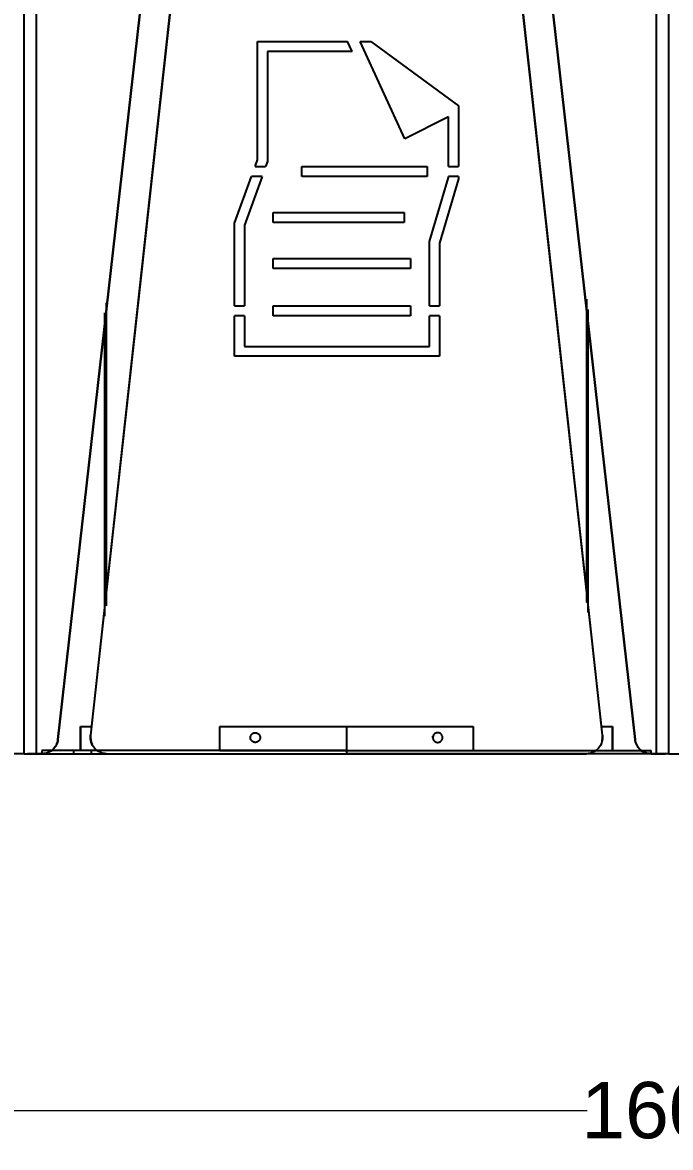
# Model space of a CAD drawing. Header units: millimetres. Extents: x 10366 to 23682, y 24552 to 29690.
# Drawn here: x 17295 to 17697, y 27229 to 27927 of the extents above; entities that cross this region are included whole.
import ezdxf

# ---------------------------------------------------------------- set-up
doc = ezdxf.new("R2010")
doc.units = ezdxf.units.MM
doc.header["$LTSCALE"] = 3
doc.layers.add('DomyÅ›lny', color=7, linetype='Continuous')
doc.styles.get("Standard").update_dxf_attribs({"font": 'arial.ttf'})
doc.dimstyles.new('MATEUSZ', dxfattribs={"dimtxt": 35, "dimasz": 16, "dimexe": 0.18, "dimexo": 0.0625, "dimgap": 0.09, "dimtad": 0, "dimdec": 0, "dimdsep": 46, "dimtxsty": 'Standard', "dimblk": 'DOT', "dimcen": 0.09, "dimse1": 1, "dimse2": 1, "dimadec": 0, "dimazin": 0, "dimtfac": 1, "dimtdec": 0, "dimtofl": 0, "dimtmove": 0, "dimatfit": 3, "dimfxl": 1, "dimtolj": 1, "dimtzin": 0, "dimlwd": 9, "dimlwe": 9, "dimarcsym": 0})

# ---------------------------------------------------------------- blocks, each defined once
blk = doc.blocks.new('_Dot')
at = {"color": 0, "linetype": 'ByBlock', "lineweight": -2}
blk.add_line((-0.5, 0), (-1, 0), dxfattribs=at)
at = {"color": 0, "linetype": 'ByBlock', "const_width": 0.5}
blk.add_lwpolyline([(-0.25, 0, 1), (0.25, 0, 1)], format="xyb", close=True, dxfattribs=at)
blk = doc.blocks.new('*D36')
at = {"color": 0, "lineweight": 9, "transparency": 16777216}
for p, q in [((16912.1, 27251.9), (17645.45, 27251.9)), ((18480.1, 27251.9), (17746.74, 27251.9))]:
    blk.add_line(p, q, dxfattribs=at)
at = {"layer": 'Defpoints', "color": 0, "transparency": 16777216}
for p in [(16896.1, 27473.44), (18496.1, 27473.44), (18496.1, 27251.9)]:
    blk.add_point(p, dxfattribs=at)
at = {"color": 0, "lineweight": 9, "transparency": 16777216, "xscale": 16, "yscale": 16, "zscale": 16, "rotation": 180}
blk.add_blockref('_Dot', (16896.1, 27251.9), dxfattribs=at)
at = {"color": 0, "lineweight": 9, "transparency": 16777216, "xscale": 16, "yscale": 16, "zscale": 16}
blk.add_blockref('_Dot', (18496.1, 27251.9), dxfattribs=at)
at = {"color": 0, "transparency": 16777216, "insert": (17696.1, 27251.9), "char_height": 35, "attachment_point": 5}
blk.add_mtext('\\A1;1600', dxfattribs=at)

msp = doc.modelspace()

# ---------------------------------------------------------------- linework, layer by layer
at = {"layer": 'DomyÅ›lny'}
for p, q in [((17296.1, 27473.44), (17296.1, 28183.55)), ((17296.1, 27473.44), (17296.1, 28183.55)), ((17303.86, 27473.44), (17303.86, 28182.23)), ((17688.34, 27473.44), (17688.34, 28182.23)), ((17696.1, 27473.44), (17696.1, 28183.55)), ((17696.1, 27473.44), (17696.1, 28183.55)), ((17409.57, 28144.29), (17337.34, 27485.02)), ((17409.57, 28144.16), (17337.34, 27484.89)), ((17654.86, 27485.02), (17582.63, 28144.29)), ((17654.86, 27484.89), (17582.63, 28144.16)), ((17317.1, 27482.31), (17389.81, 28126.85)), ((17389.77, 28126.51), (17317.1, 27482.31)), ((17675.1, 27482.31), (17602.38, 28126.85)), ((17602.42, 28126.51), (17675.1, 27482.31)), ((17440.92, 27842.23), (17440.92, 27915.64)), ((17440.92, 27915.64), (17496.66, 27915.64)), ((17440.92, 27842.23), (17440.92, 27915.64)), ((17440.92, 27915.64), (17496.66, 27915.64)), ((17499.58, 27909.52), (17496.66, 27915.64)), ((17499.58, 27909.52), (17496.66, 27915.64)), ((17532.39, 27855.32), (17504.55, 27915.64)), ((17504.55, 27915.64), (17511.1, 27915.64)), ((17504.55, 27915.64), (17511.1, 27915.64)), ((17532.39, 27855.32), (17504.55, 27915.64)), ((17511.1, 27915.64), (17565.5, 27875.75)), ((17511.1, 27915.64), (17565.5, 27875.75)), ((17499.58, 27909.52), (17447.04, 27909.52)), ((17447.04, 27909.52), (17447.04, 27841.15)), ((17499.58, 27909.52), (17447.04, 27909.52)), ((17447.04, 27909.52), (17447.04, 27841.15)), ((17565.5, 27875.75), (17565.5, 27838.03)), ((17565.5, 27875.75), (17565.5, 27838.03)), ((17559.37, 27868.82), (17532.39, 27855.32)), ((17559.37, 27868.82), (17532.39, 27855.32)), ((17559.37, 27838.03), (17559.37, 27868.82)), ((17559.37, 27838.03), (17559.37, 27868.82)), ((17439.39, 27838.03), (17440.92, 27842.23)), ((17439.39, 27838.03), (17440.92, 27842.23)), ((17439.39, 27838.03), (17445.91, 27838.03)), ((17439.39, 27838.03), (17445.91, 27838.03)), ((17447.04, 27841.15), (17445.91, 27838.03)), ((17447.04, 27841.15), (17445.91, 27838.03)), ((17468.31, 27838.03), (17546.1, 27838.03)), ((17468.31, 27838.03), (17546.1, 27838.03)), ((17468.31, 27831.91), (17468.31, 27838.03)), ((17468.31, 27831.91), (17468.31, 27838.03)), ((17546.1, 27838.03), (17546.1, 27831.91)), ((17546.1, 27838.03), (17546.1, 27831.91)), ((17559.37, 27838.03), (17565.5, 27838.03)), ((17559.37, 27838.03), (17565.5, 27838.03)), ((17426.62, 27802.83), (17437.17, 27831.91)), ((17426.62, 27802.83), (17437.17, 27831.91)), ((17443.69, 27831.91), (17432.75, 27801.75)), ((17443.69, 27831.91), (17432.75, 27801.75)), ((17443.69, 27831.91), (17437.17, 27831.91)), ((17443.69, 27831.91), (17437.17, 27831.91)), ((17546.1, 27831.91), (17468.31, 27831.91)), ((17546.1, 27831.91), (17468.31, 27831.91)), ((17547.67, 27791.44), (17559.37, 27831.32)), ((17547.67, 27791.44), (17559.37, 27831.32)), ((17559.37, 27831.32), (17559.37, 27831.91)), ((17565.5, 27831.91), (17559.37, 27831.91)), ((17559.37, 27831.32), (17559.37, 27831.91)), ((17565.5, 27831.91), (17559.37, 27831.91)), ((17565.5, 27831.91), (17565.5, 27830.44)), ((17565.5, 27831.91), (17565.5, 27830.44)), ((17565.5, 27830.44), (17553.79, 27790.56)), ((17565.5, 27830.44), (17553.79, 27790.56)), ((17450.51, 27809.44), (17531.8, 27809.44)), ((17450.51, 27803.31), (17450.51, 27809.44)), ((17450.51, 27803.31), (17450.51, 27809.44)), ((17450.51, 27809.44), (17531.8, 27809.44)), ((17531.8, 27803.31), (17450.51, 27803.31)), ((17531.8, 27803.31), (17450.51, 27803.31)), ((17531.8, 27809.44), (17531.8, 27803.31)), ((17531.8, 27809.44), (17531.8, 27803.31)), ((17426.62, 27751.49), (17426.62, 27802.83)), ((17426.62, 27751.49), (17426.62, 27802.83)), ((17432.75, 27801.75), (17432.75, 27751.49)), ((17432.75, 27801.75), (17432.75, 27751.49)), ((17547.67, 27751.49), (17547.67, 27791.44)), ((17547.67, 27751.49), (17547.67, 27791.44)), ((17553.79, 27790.56), (17553.79, 27751.49)), ((17553.79, 27790.56), (17553.79, 27751.49)), ((17450.51, 27780.85), (17535.89, 27780.85)), ((17450.51, 27774.72), (17450.51, 27780.85)), ((17450.51, 27774.72), (17450.51, 27780.85)), ((17450.51, 27780.85), (17535.89, 27780.85)), ((17535.89, 27780.85), (17535.89, 27774.72)), ((17535.89, 27780.85), (17535.89, 27774.72)), ((17535.89, 27774.72), (17450.51, 27774.72)), ((17535.89, 27774.72), (17450.51, 27774.72)), ((17645.1, 27567.41), (17645.1, 27755.63)), ((17346.1, 27558.95), (17346.1, 27747.17)), ((17347.1, 27565.29), (17347.1, 27753.52)), ((17426.62, 27751.49), (17432.75, 27751.49)), ((17426.62, 27751.49), (17432.75, 27751.49)), ((17450.51, 27751.49), (17535.89, 27751.49)), ((17450.51, 27745.36), (17450.51, 27751.49)), ((17450.51, 27745.36), (17450.51, 27751.49)), ((17450.51, 27751.49), (17535.89, 27751.49)), ((17535.89, 27751.49), (17535.89, 27745.36)), ((17535.89, 27751.49), (17535.89, 27745.36)), ((17547.67, 27751.49), (17553.79, 27751.49)), ((17547.67, 27751.49), (17553.79, 27751.49)), ((17646.1, 27561.06), (17646.1, 27749.29)), ((17426.62, 27720.21), (17426.62, 27745.36)), ((17432.75, 27745.36), (17426.62, 27745.36)), ((17426.62, 27720.21), (17426.62, 27745.36)), ((17432.75, 27745.36), (17426.62, 27745.36)), ((17432.75, 27745.36), (17432.75, 27726.34)), ((17432.75, 27745.36), (17432.75, 27726.34)), ((17535.89, 27745.36), (17450.51, 27745.36)), ((17535.89, 27745.36), (17450.51, 27745.36)), ((17547.67, 27726.34), (17547.67, 27745.36)), ((17553.79, 27745.36), (17547.67, 27745.36)), ((17553.79, 27745.36), (17547.67, 27745.36)), ((17547.67, 27726.34), (17547.67, 27745.36)), ((17553.79, 27745.36), (17553.79, 27720.21)), ((17553.79, 27745.36), (17553.79, 27720.21)), ((17432.75, 27726.34), (17547.67, 27726.34)), ((17432.75, 27726.34), (17547.67, 27726.34)), ((17553.79, 27720.21), (17426.62, 27720.21)), ((17553.79, 27720.21), (17426.62, 27720.21)), ((17331.1, 27490.44), (17337.94, 27490.44)), ((17331.1, 27490.44), (17337.94, 27490.44)), ((17331.1, 27490.44), (17331.1, 27475.44)), ((17331.1, 27475.44), (17331.1, 27490.44)), ((17417.48, 27475.44), (17417.48, 27490.41)), ((17417.48, 27490.41), (17496.1, 27490.41)), ((17496.1, 27490.41), (17496.1, 27475.44)), ((17496.1, 27490.41), (17574.72, 27490.41)), ((17496.1, 27490.41), (17496.1, 27475.44)), ((17574.72, 27490.41), (17574.72, 27475.44)), ((17654.25, 27490.44), (17661.1, 27490.44)), ((17654.25, 27490.44), (17661.1, 27490.44)), ((17661.1, 27490.44), (17661.1, 27475.44)), ((17661.1, 27475.44), (17661.1, 27490.44)), ((17337.34, 27484.89), (17337.34, 27485.02)), ((17436.52, 27483.47), (17436.52, 27484.35)), ((17549.68, 27483.47), (17549.68, 27484.35)), ((17555.68, 27483.47), (17555.68, 27484.35)), ((17654.86, 27484.89), (17654.86, 27485.02)), ((17307.07, 27475.44), (17307.07, 27473.44)), ((17496.1, 27475.44), (17307.07, 27475.44)), ((17326.73, 27475.44), (17326.73, 27473.44)), ((17337.73, 27475.44), (17337.73, 27473.44)), ((17417.48, 27475.44), (17496.1, 27475.44)), ((17496.1, 27475.44), (17574.72, 27475.44)), ((17496.1, 27475.44), (17685.12, 27475.44)), ((17496.1, 27475.44), (17496.1, 27473.44)), ((17496.1, 27475.44), (17496.1, 27473.44)), ((17685.12, 27473.44), (17685.12, 27475.44)), ((17298.1, 27473.44), (17307.07, 27473.44)), ((17303.86, 27473.44), (17307.16, 27473.44)), ((17307.16, 27473.44), (17303.86, 27473.44)), ((17307.07, 27473.44), (17496.1, 27473.44)), ((17347.27, 27473.44), (17644.92, 27473.44)), ((17685.12, 27473.44), (17496.1, 27473.44)), ((17685.03, 27473.44), (17688.34, 27473.44)), ((17688.34, 27473.44), (17685.03, 27473.44)), ((17685.12, 27473.44), (17694.1, 27473.44))]:
    msp.add_line(p, q, dxfattribs=at)
for points in [[(17317.1, 27482.31, 0), (17316.95, 27481.39, 0), (17316.72, 27480.49, 0), (17316.4, 27479.61, 0), (17316.01, 27478.77, 0), (17315.54, 27477.98, 0), (17315.01, 27477.23, 0), (17314.4, 27476.54, 0), (17313.75, 27475.91, 0), (17313.04, 27475.34, 0), (17312.28, 27474.84, 0), (17311.49, 27474.42, 0), (17310.66, 27474.07, 0), (17309.81, 27473.79, 0), (17308.94, 27473.59, 0), (17308.07, 27473.48, 0), (17307.16, 27473.44, 0)], [(17307.16, 27473.44, 0), (17308.1, 27473.48, 0), (17309.03, 27473.61, 0), (17309.93, 27473.83, 0), (17310.81, 27474.13, 0), (17311.66, 27474.5, 0), (17312.46, 27474.95, 0), (17313.21, 27475.47, 0), (17313.91, 27476.06, 0), (17314.55, 27476.7, 0), (17315.13, 27477.39, 0), (17315.64, 27478.13, 0), (17316.08, 27478.92, 0), (17316.45, 27479.73, 0), (17316.74, 27480.57, 0), (17316.96, 27481.42, 0), (17317.1, 27482.31, 0)], [(17347.27, 27473.44, 0), (17346.24, 27473.49, 0), (17345.21, 27473.66, 0), (17344.18, 27473.94, 0), (17343.19, 27474.33, 0), (17342.24, 27474.84, 0), (17341.35, 27475.43, 0), (17340.54, 27476.12, 0), (17339.82, 27476.87, 0), (17339.17, 27477.7, 0), (17338.6, 27478.61, 0), (17338.12, 27479.58, 0), (17337.74, 27480.61, 0), (17337.47, 27481.67, 0), (17337.32, 27482.75, 0), (17337.27, 27483.83, 0), (17337.34, 27484.89, 0)], [(17337.34, 27485.02, 0), (17337.28, 27483.57, 0), (17337.42, 27482.09, 0), (17337.78, 27480.64, 0), (17338.33, 27479.25, 0)], [(17654.86, 27484.89, 0), (17654.92, 27483.83, 0), (17654.88, 27482.75, 0), (17654.72, 27481.67, 0), (17654.45, 27480.61, 0), (17654.08, 27479.58, 0), (17653.6, 27478.61, 0), (17653.03, 27477.7, 0), (17652.38, 27476.87, 0), (17651.66, 27476.12, 0), (17650.84, 27475.43, 0), (17649.96, 27474.84, 0), (17649.01, 27474.33, 0), (17648.01, 27473.94, 0), (17646.99, 27473.66, 0), (17645.95, 27473.49, 0), (17644.92, 27473.44, 0)], [(17654.65, 27481.47, 0), (17654.91, 27483.26, 0), (17654.86, 27485.02, 0)], [(17685.03, 27473.44, 0), (17684.1, 27473.48, 0), (17683.17, 27473.61, 0), (17682.26, 27473.83, 0), (17681.39, 27474.13, 0), (17680.54, 27474.5, 0), (17679.74, 27474.95, 0), (17678.99, 27475.47, 0), (17678.29, 27476.06, 0), (17677.64, 27476.7, 0), (17677.06, 27477.39, 0), (17676.56, 27478.13, 0), (17676.11, 27478.92, 0), (17675.75, 27479.73, 0), (17675.45, 27480.57, 0), (17675.24, 27481.42, 0), (17675.1, 27482.31, 0)], [(17675.1, 27482.31, 0), (17675.25, 27481.39, 0), (17675.48, 27480.49, 0), (17675.8, 27479.61, 0), (17676.19, 27478.77, 0), (17676.66, 27477.98, 0), (17677.19, 27477.23, 0), (17677.79, 27476.54, 0), (17678.45, 27475.91, 0), (17679.16, 27475.34, 0), (17679.92, 27474.84, 0), (17680.71, 27474.42, 0), (17681.54, 27474.07, 0), (17682.38, 27473.79, 0), (17683.26, 27473.59, 0), (17684.13, 27473.48, 0), (17685.03, 27473.44, 0)], [(17296.1, 27473.44, 0), (17296.1, 27473.44, 0), (17296.1, 27473.44, 0), (17296.1, 27473.44, 0), (17296.1, 27473.44, 0), (17296.1, 27473.44, 0), (17296.1, 27473.44, 0), (17296.1, 27473.44, 0), (17296.1, 27473.44, 0), (17296.1, 27473.44, 0), (17296.09, 27473.44, 0), (17296.08, 27473.44, 0), (17295.95, 27473.44, 0), (17295.3, 27473.44, 0), (17288.34, 27473.44, 0)], [(17296.1, 27473.44, 0), (17296.1, 27473.44, 0), (17296.1, 27473.44, 0), (17296.1, 27473.44, 0), (17296.1, 27473.44, 0), (17296.1, 27473.44, 0), (17296.1, 27473.44, 0), (17296.1, 27473.44, 0), (17296.1, 27473.44, 0), (17296.1, 27473.44, 0), (17296.1, 27473.44, 0), (17296.11, 27473.44, 0), (17296.24, 27473.44, 0), (17296.89, 27473.44, 0), (17303.86, 27473.44, 0)], [(17303.86, 27473.44, 0), (17298.1, 27473.44, 0)], [(17344.82, 27473.88, 0), (17346.05, 27473.65, 0), (17347.27, 27473.57, 0)], [(17644.92, 27473.57, 0), (17646.46, 27473.69, 0), (17647.98, 27474.06, 0)], [(17688.34, 27473.44, 0), (17694.1, 27473.44, 0)], [(17696.1, 27473.44, 0), (17696.1, 27473.44, 0), (17696.1, 27473.44, 0), (17696.1, 27473.44, 0), (17696.1, 27473.44, 0), (17696.1, 27473.44, 0), (17696.1, 27473.44, 0), (17696.1, 27473.44, 0), (17696.1, 27473.44, 0), (17696.1, 27473.44, 0), (17696.1, 27473.44, 0), (17696.08, 27473.44, 0), (17696.04, 27473.44, 0), (17695.84, 27473.44, 0), (17693.88, 27473.44, 0), (17688.34, 27473.44, 0)], [(17696.1, 27473.44, 0), (17696.1, 27473.44, 0), (17696.1, 27473.44, 0), (17696.1, 27473.44, 0), (17696.1, 27473.44, 0), (17696.1, 27473.44, 0), (17696.1, 27473.44, 0), (17696.1, 27473.44, 0), (17696.1, 27473.44, 0), (17696.1, 27473.44, 0), (17696.1, 27473.44, 0), (17696.11, 27473.44, 0), (17696.24, 27473.44, 0), (17696.89, 27473.44, 0), (17703.86, 27473.44, 0)]]:
    msp.add_polyline3d(points, dxfattribs=at)
for points in [[(17436.52, 27483.47, 0), (17436.53, 27483.74, 0), (17436.57, 27484.02, 0), (17436.63, 27484.3, 0), (17436.73, 27484.58, 0), (17436.85, 27484.85, 0), (17437.01, 27485.11, 0), (17437.19, 27485.36, 0), (17437.4, 27485.59, 0), (17437.63, 27485.8, 0), (17437.88, 27485.98, 0), (17438.14, 27486.13, 0), (17438.41, 27486.26, 0), (17438.69, 27486.35, 0), (17438.97, 27486.42, 0), (17439.25, 27486.46, 0), (17439.52, 27486.47, 0), (17439.79, 27486.46, 0), (17440.06, 27486.42, 0), (17440.34, 27486.35, 0), (17440.62, 27486.26, 0), (17440.9, 27486.13, 0), (17441.16, 27485.98, 0), (17441.41, 27485.8, 0), (17441.64, 27485.59, 0), (17441.85, 27485.36, 0), (17442.03, 27485.11, 0), (17442.18, 27484.85, 0), (17442.31, 27484.58, 0), (17442.4, 27484.3, 0), (17442.47, 27484.02, 0), (17442.51, 27483.74, 0), (17442.52, 27483.47, 0), (17442.51, 27483.21, 0), (17442.47, 27482.93, 0), (17442.4, 27482.65, 0), (17442.31, 27482.37, 0), (17442.18, 27482.1, 0), (17442.03, 27481.84, 0), (17441.85, 27481.59, 0), (17441.64, 27481.36, 0), (17441.41, 27481.15, 0), (17441.16, 27480.97, 0), (17440.9, 27480.81, 0), (17440.62, 27480.69, 0), (17440.34, 27480.6, 0), (17440.06, 27480.53, 0), (17439.79, 27480.49, 0), (17439.52, 27480.48, 0), (17439.25, 27480.49, 0), (17438.97, 27480.53, 0), (17438.69, 27480.6, 0), (17438.41, 27480.69, 0), (17438.14, 27480.81, 0), (17437.88, 27480.97, 0), (17437.63, 27481.15, 0), (17437.4, 27481.36, 0), (17437.19, 27481.59, 0), (17437.01, 27481.84, 0), (17436.85, 27482.1, 0), (17436.73, 27482.37, 0), (17436.63, 27482.65, 0), (17436.57, 27482.93, 0), (17436.53, 27483.21, 0)], [(17555.68, 27483.47, 0), (17555.67, 27483.74, 0), (17555.63, 27484.02, 0), (17555.56, 27484.3, 0), (17555.47, 27484.58, 0), (17555.34, 27484.85, 0), (17555.19, 27485.11, 0), (17555.01, 27485.36, 0), (17554.8, 27485.59, 0), (17554.57, 27485.8, 0), (17554.32, 27485.98, 0), (17554.06, 27486.13, 0), (17553.78, 27486.26, 0), (17553.5, 27486.35, 0), (17553.23, 27486.42, 0), (17552.95, 27486.46, 0), (17552.68, 27486.47, 0), (17552.41, 27486.46, 0), (17552.13, 27486.42, 0), (17551.85, 27486.35, 0), (17551.58, 27486.26, 0), (17551.3, 27486.13, 0), (17551.04, 27485.98, 0), (17550.79, 27485.8, 0), (17550.56, 27485.59, 0), (17550.35, 27485.36, 0), (17550.17, 27485.11, 0), (17550.01, 27484.85, 0), (17549.89, 27484.58, 0), (17549.8, 27484.3, 0), (17549.73, 27484.02, 0), (17549.69, 27483.74, 0), (17549.68, 27483.47, 0), (17549.69, 27483.21, 0), (17549.73, 27482.93, 0), (17549.8, 27482.65, 0), (17549.89, 27482.37, 0), (17550.01, 27482.1, 0), (17550.17, 27481.84, 0), (17550.35, 27481.59, 0), (17550.56, 27481.36, 0), (17550.79, 27481.15, 0), (17551.04, 27480.97, 0), (17551.3, 27480.81, 0), (17551.58, 27480.69, 0), (17551.85, 27480.6, 0), (17552.13, 27480.53, 0), (17552.41, 27480.49, 0), (17552.68, 27480.48, 0), (17552.95, 27480.49, 0), (17553.23, 27480.53, 0), (17553.5, 27480.6, 0), (17553.78, 27480.69, 0), (17554.06, 27480.81, 0), (17554.32, 27480.97, 0), (17554.57, 27481.15, 0), (17554.8, 27481.36, 0), (17555.01, 27481.59, 0), (17555.19, 27481.84, 0), (17555.34, 27482.1, 0), (17555.47, 27482.37, 0), (17555.56, 27482.65, 0), (17555.63, 27482.93, 0), (17555.67, 27483.21, 0)]]:
    msp.add_polyline3d(points, close=True, dxfattribs=at)

# ---------------------------------------------------------------- dimensions: what is measured, and where the dimension line sits
dim = msp.add_linear_dim(base=(18496.1, 27251.9), p1=(16896.1, 27473.44), p2=(18496.1, 27473.44), dimstyle='MATEUSZ')
dim.commit()
dim.dimension.update_dxf_attribs({"geometry": '*D36', "text_midpoint": (17696.1, 27251.9)})

doc.saveas('drawing.dxf')
